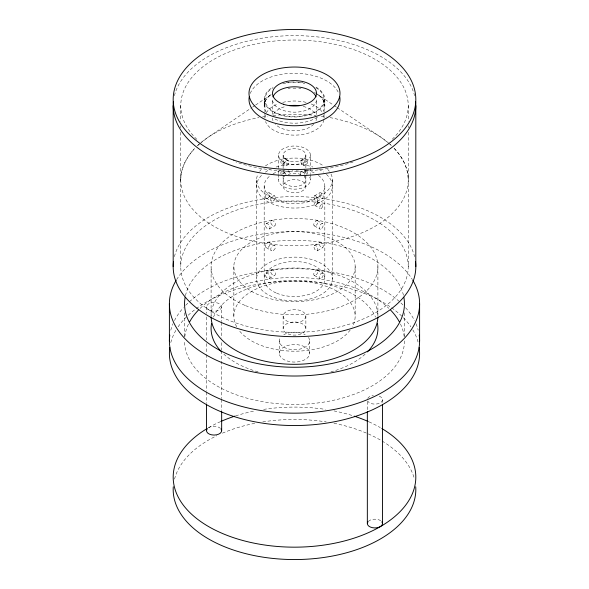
<?xml version="1.0" encoding="UTF-8"?>
<svg xmlns="http://www.w3.org/2000/svg" width="589" height="589" viewBox="0 0 589 589"><rect width="100%" height="100%" fill="white"/><g stroke="black" fill="none" stroke-linecap="round" stroke-linejoin="round"><path stroke-width="0.44" stroke-dasharray="2.94 2.21" d="M324.826 99.489L324.826 106.013C324.878 101.065 321.461 96.868 317.471 94.306M180.771 179.969C180.83 167.961 186.72 156.637 195.033 148.229M197.529 145.66L199.391 144.055M200.01 143.517L208.02 137.325L251.834 107.603M252.593 107.095L254.853 105.556M255.611 105.041L271.477 94.284C267.384 97.03 263.776 101.485 264.218 106.69L264.174 99.489M281.829 171.406L285.083 169.522M300.883 160.399L304.138 158.522M303.917 165.656L307.171 163.771M266.221 223.746L271.595 220.647M314.379 195.946L319.746 192.846M269.254 229.003L274.621 225.904M317.405 201.202L322.779 198.095M266.221 273.274L271.595 270.174M314.379 245.473L319.746 242.373M269.254 278.531L274.621 275.431M317.405 250.73L322.779 247.623M284.862 158.522L288.117 160.399M303.917 169.522L307.171 171.406M281.829 163.771L285.083 165.656M317.051 201.504L322.419 204.604M314.776 205.451L320.144 208.543M269.254 192.846L274.621 195.946M317.405 220.647L322.779 223.746M266.221 198.095L271.595 201.202M314.379 225.904L319.746 229.003M269.254 242.373L274.621 245.473M317.405 270.174L322.779 273.274M266.221 247.623L271.595 250.73M314.379 275.431L319.746 278.531M316.749 93.784L333.374 105.056M334.132 105.564L336.4 107.102M337.151 107.618L380.98 137.325L387.753 142.45M388.372 142.98L391.471 145.66M393.967 148.229C402.28 156.637 408.17 167.961 408.229 179.969M408.229 105.681L408.229 121.319M408.229 125.855L408.229 127.754M408.229 132.275L408.229 266.64A113.729 65.659 0 0 1 237.632 323.508A113.729 65.659 0 0 1 237.632 209.78A113.729 65.659 0 0 1 408.229 266.64M404.444 312.847L404.444 336.4M382.504 399.74L382.504 402.493M377.902 266.64L377.902 316.168A83.402 48.151 0 0 0 294.5 268.017A83.402 48.151 0 0 0 211.098 316.168L211.098 266.64M367.337 401.58L367.337 410.747M355.16 266.64A60.66 35.023 0 0 1 264.174 296.966A60.66 35.023 0 0 1 264.174 236.314A60.66 35.023 0 0 1 355.16 266.64L355.16 316.168M332.41 179.969L332.41 279.024A37.91 21.889 0 0 1 275.542 297.975A37.91 21.889 0 0 1 275.542 260.066A37.91 21.889 0 0 1 332.41 279.024M324.826 186.161L324.826 279.024M324.068 99.489L324.068 111.873M324.068 112.757L324.068 118.065A29.568 17.074 0 0 0 323.442 114.56M316.492 114.524L316.492 99.489A21.992 12.693 0 0 1 294.5 112.182A21.992 12.693 0 0 1 272.508 99.489L272.508 114.524M310.425 155.209A15.925 9.196 0 0 1 286.541 163.168A15.925 9.196 0 0 1 286.541 147.243A15.925 9.196 0 0 1 310.425 155.209L310.425 173.549M310.425 174.469L310.425 179.969M309.667 340.928L309.667 353.312A15.167 8.754 0 0 1 286.917 360.895A15.167 8.754 0 0 1 286.917 345.728A15.167 8.754 0 0 1 309.667 353.312M305.875 155.209A11.375 6.567 0 0 1 288.816 160.893A11.375 6.567 0 0 1 288.816 149.518A11.375 6.567 0 0 1 305.875 155.209L305.875 186.161A11.375 6.567 0 0 1 288.816 191.845A11.375 6.567 0 0 1 288.816 180.477A11.375 6.567 0 0 1 305.875 186.161M305.875 316.168A11.375 6.567 0 0 1 288.816 321.852A11.375 6.567 0 0 1 288.816 310.484A11.375 6.567 0 0 1 305.875 316.168L305.875 328.552A11.375 6.567 0 0 1 288.816 334.235A11.375 6.567 0 0 1 288.816 322.86A11.375 6.567 0 0 1 305.875 328.552M283.125 155.209L283.125 186.161M283.125 316.168L283.125 328.552M279.333 340.928L279.333 353.312M278.575 155.209L278.575 173.549M278.575 174.469L278.575 179.969M264.932 99.489L264.932 111.873M264.932 112.757L264.932 118.065A29.568 17.074 0 0 1 265.558 114.56M264.174 186.161L264.174 279.024M256.59 179.969L256.59 279.024M233.84 266.64L233.84 316.168M221.663 306.884A7.583 4.381 0 0 1 210.288 310.675A7.583 4.381 0 0 1 210.288 303.092A7.583 4.381 0 0 1 221.663 306.884L221.663 321.557M221.663 322.477L221.663 338.064M221.663 342.651L221.663 349.991M221.663 350.904L221.663 398.598M221.663 399.511L221.663 410.518M206.496 306.884L206.496 313.304M206.496 316.97L206.496 339.897M206.496 343.571L206.496 353.658M206.496 354.578L206.496 391.258M206.496 392.178L206.496 403.185M184.556 312.847L184.556 336.4M180.771 105.681L180.771 121.319M180.771 125.855L180.771 127.754M180.771 132.275L180.771 266.64M174.418 256.671A121.312 70.039 0 0 1 294.5 196.601A121.312 70.039 0 0 1 414.582 256.671M174.418 95.712A121.312 70.039 0 0 1 294.5 35.642A121.312 70.039 0 0 1 414.582 95.712M196.866 139.357A113.729 65.659 0 0 1 220.963 55.594A113.729 65.659 0 0 1 368.037 55.594A113.729 65.659 0 0 1 392.134 139.357M353.113 161.953A113.729 65.659 0 0 1 235.887 161.953M394.321 148.502A113.729 65.659 0 0 1 294.5 245.635A113.729 65.659 0 0 1 194.679 148.502M197.587 145.601A113.729 65.659 0 0 1 259.013 117.586M262.458 116.968A113.729 65.659 0 0 1 267.686 116.158M272.972 115.496A113.729 65.659 0 0 1 316.028 115.496M321.314 116.158A113.729 65.659 0 0 1 326.542 116.968M329.987 117.586A113.729 65.659 0 0 1 388.254 142.796M390.176 144.467A113.729 65.659 0 0 1 391.413 145.601M314.364 92.451A30.326 17.508 0 0 1 322.919 111.8M317.419 117.145A30.326 17.508 0 0 1 273.053 118.065M266.081 111.8A30.326 17.508 0 0 1 271.581 94.211M288.05 88.571A30.326 17.508 0 0 1 290.186 88.35M293.057 88.188A30.326 17.508 0 0 1 295.943 88.188M298.814 88.35A30.326 17.508 0 0 1 300.95 88.571M315.947 87.106A30.326 17.508 0 0 1 315.947 111.873A30.326 17.508 0 0 1 273.053 111.873A30.326 17.508 0 0 1 273.053 87.106M286.04 82.674A30.326 17.508 0 0 1 302.96 82.674M323.913 119.825A29.568 17.074 0 0 1 296.024 135.109A29.568 17.074 0 0 1 265.558 121.562M266.324 112.882A29.568 17.074 0 0 1 277.743 103.995M282.757 102.398A29.568 17.074 0 0 1 306.243 102.398M311.257 103.995A29.568 17.074 0 0 1 322.676 112.882M316.028 87.783A29.568 17.074 0 0 1 315.196 111.682A29.568 17.074 0 0 1 273.804 111.682A29.568 17.074 0 0 1 272.972 87.783M282.757 83.822A29.568 17.074 0 0 1 304.874 83.505M316.492 118.065A21.992 12.693 0 0 1 316.021 120.664M313.723 124.22A21.992 12.693 0 0 1 294.5 130.758A21.992 12.693 0 0 1 275.277 124.22M272.979 120.664A21.992 12.693 0 0 1 272.508 118.065M273.546 114.214A21.992 12.693 0 0 1 285.768 106.41M303.232 106.41A21.992 12.693 0 0 1 315.454 114.214M250.222 93.452A45.493 26.262 0 0 1 294.5 73.227A45.493 26.262 0 0 1 338.778 93.452M309.674 177.179A15.925 9.196 0 0 1 294.5 189.165A15.925 9.196 0 0 1 279.326 177.179M282.278 174.079A15.925 9.196 0 0 1 292.858 170.825M296.142 170.825A15.925 9.196 0 0 1 306.722 174.079M304.447 176.781A11.375 6.567 0 0 1 294.5 186.536A11.375 6.567 0 0 1 284.553 176.781M288.058 174.558A11.375 6.567 0 0 1 300.942 174.558M326.409 174.344A37.91 21.889 0 0 1 319.319 202.704A37.91 21.889 0 0 1 269.681 202.704A37.91 21.889 0 0 1 262.591 174.344M265.396 172.135A37.91 21.889 0 0 1 270.211 169.36M276.101 167.026A37.91 21.889 0 0 1 312.899 167.026M318.789 169.36A37.91 21.889 0 0 1 323.604 172.135M318.377 175.367A30.326 17.508 0 0 1 315.063 199.03A30.326 17.508 0 0 1 273.937 199.03A30.326 17.508 0 0 1 270.623 175.367M273.053 173.777A30.326 17.508 0 0 1 282.455 170.088M306.545 170.088A30.326 17.508 0 0 1 315.947 173.777M330.996 174.042A37.91 21.889 0 0 1 294.5 201.858A37.91 21.889 0 0 1 258.004 174.042M259.705 171.274A37.91 21.889 0 0 1 261.354 169.352M265.396 165.943A37.91 21.889 0 0 1 323.604 165.943M327.646 169.352A37.91 21.889 0 0 1 329.295 171.274M284.73 176.619A3.019 2.054 49.1 0 1 283.552 176.567M281.262 174.602A3.019 2.054 49.1 0 1 282.381 171.384A3.019 2.054 49.1 0 1 285.812 174.506M304.123 174.373A3.019 1.369 -69 0 1 306.508 171.171A3.019 1.369 -69 0 1 306.979 174.396M305.441 176.656A3.019 1.369 -69 0 1 304.27 176.619M287.992 170.515A3.004 2.142 44 0 1 288.426 174.506M286.158 174.425A3.004 2.142 44 0 1 284.568 169.941M304.403 169.912A3.004 1.215 -48.2 0 1 302.643 173.608M300.581 174.499A3.004 1.215 -48.2 0 1 301.605 171.215M368.294 521.434A7.583 4.381 0 0 1 374.921 519.181A7.583 4.381 0 0 1 381.547 521.434M379.22 396.139A7.583 4.381 0 0 1 379.441 403.259A7.583 4.381 0 0 1 367.698 401.072M367.698 398.414A7.583 4.381 0 0 1 373.367 395.462M174.535 479.1A121.312 70.039 0 0 1 216.774 435.735M222.421 433.173A121.312 70.039 0 0 1 255.037 423.277M262.775 421.908A121.312 70.039 0 0 1 326.225 421.908M333.963 423.277A121.312 70.039 0 0 1 414.465 479.1M208.72 427.599A121.312 70.039 0 0 1 219.969 421.864M235.629 415.886A121.312 70.039 0 0 1 255.037 410.901M263.629 409.392A121.312 70.039 0 0 1 325.371 409.392M333.963 410.901A121.312 70.039 0 0 1 353.371 415.886M369.031 421.864A121.312 70.039 0 0 1 380.28 427.599M208.256 427.894A7.583 4.381 0 0 1 220.33 428.218M170.788 330.193A125.104 72.226 0 0 1 172.989 323.744M174.462 320.585A125.104 72.226 0 0 1 183.37 307.76M185.697 305.279A125.104 72.226 0 0 1 294.5 268.702A125.104 72.226 0 0 1 403.303 305.279M405.63 307.76A125.104 72.226 0 0 1 414.538 320.585M416.011 323.744A125.104 72.226 0 0 1 418.212 330.193M176.626 279.591A125.104 72.226 0 0 1 294.5 231.558A125.104 72.226 0 0 1 412.374 279.591M404.444 340.928A109.944 63.472 0 0 1 294.5 404.407A109.944 63.472 0 0 1 184.556 340.928M184.791 336.827A109.944 63.472 0 0 1 188.546 324.002M200.12 308.378A109.944 63.472 0 0 1 388.88 308.378M400.454 324.002A109.944 63.472 0 0 1 404.209 336.827M185.476 295.612A109.944 63.472 0 0 1 294.5 240.312A109.944 63.472 0 0 1 403.524 295.612M170.788 342.577A125.104 72.226 0 0 1 176.163 329.877M178.092 326.858A125.104 72.226 0 0 1 294.5 281.086A125.104 72.226 0 0 1 410.908 326.858M412.837 329.877A125.104 72.226 0 0 1 418.212 342.577M308.415 337.453A15.167 8.754 0 0 1 294.5 349.689A15.167 8.754 0 0 1 280.585 337.453M283.78 334.743A15.167 8.754 0 0 1 305.22 334.743M236.704 326.792A60.66 35.023 0 0 1 294.5 281.144A60.66 35.023 0 0 1 352.296 326.792M350.168 330.076A60.66 35.023 0 0 1 294.5 351.191A60.66 35.023 0 0 1 238.832 330.076M365.106 354.18A83.402 48.151 0 0 1 330.937 371.865M258.063 371.865A83.402 48.151 0 0 1 223.894 354.18M213.49 317.088A83.402 48.151 0 0 1 294.5 280.393A83.402 48.151 0 0 1 375.51 317.088M276.705 293.204A30.326 17.508 0 0 0 324.664 280.828A30.326 17.508 0 0 0 282.131 263.033A30.326 17.508 0 0 0 276.705 293.204M303.998 160.039A3.019 1.369 68.9 0 0 306.678 163.985A3.019 1.369 68.9 0 0 306.295 159.42A3.019 1.369 68.9 0 0 303.998 160.039M283.677 163.462A3.019 2.054 -49.1 0 0 285.334 158.875A3.019 2.054 -49.1 0 0 281.019 161.106A3.019 2.054 -49.1 0 0 283.677 163.462M300.95 161.857A3.004 1.193 72.2 0 0 303.291 165.899A3.004 1.193 72.2 0 0 302.952 161.334A3.004 1.193 72.2 0 0 300.95 161.857M286.703 165.45A3.004 2.142 -44 0 0 288.831 161.011A3.004 2.142 -44 0 0 284.281 162.63A3.004 2.142 -44 0 0 286.703 165.45M319.341 194.657A3.033 1.598 63.9 0 0 322.566 198.213A3.033 1.598 63.9 0 0 321.888 193.553A3.033 1.598 63.9 0 0 319.341 194.657M265.514 225.985A3.033 1.885 55.7 0 0 269.409 228.907A3.033 1.885 55.7 0 0 268.282 224.24A3.033 1.885 55.7 0 0 265.514 225.985M268.179 197.683A3.033 1.885 -55.7 0 0 269.482 192.993A3.033 1.885 -55.7 0 0 265.551 195.732A3.033 1.885 -55.7 0 0 268.179 197.683M321.837 228.355A3.033 1.598 -63.9 0 0 322.603 223.658A3.033 1.598 -63.9 0 0 319.356 227.118A3.033 1.598 -63.9 0 0 321.837 228.355M314.011 197.661A3.026 1.561 64.9 0 0 317.118 201.342A3.026 1.561 64.9 0 0 316.551 196.719A3.026 1.561 64.9 0 0 314.011 197.661M270.874 222.988A3.026 1.922 54.6 0 0 274.857 225.749A3.026 1.922 54.6 0 0 273.598 221.081A3.026 1.922 54.6 0 0 270.874 222.988M273.48 200.842A3.026 1.922 -54.6 0 0 274.93 196.159A3.026 1.922 -54.6 0 0 270.911 198.729A3.026 1.922 -54.6 0 0 273.48 200.842M316.102 225.315A3.026 1.561 -55.1 0 0 317.64 220.801A3.026 1.561 -55.1 0 0 313.93 223.702A3.026 1.561 -55.1 0 0 316.102 225.315M265.514 275.512A3.033 1.885 55.7 0 0 269.409 278.428A3.033 1.885 55.7 0 0 268.282 273.767A3.033 1.885 55.7 0 0 265.514 275.512M319.341 244.185A3.033 1.598 63.9 0 0 322.566 247.733A3.033 1.598 63.9 0 0 321.888 243.073A3.033 1.598 63.9 0 0 319.341 244.185M268.179 247.211A3.033 1.885 -55.7 0 0 269.482 242.521A3.033 1.885 -55.7 0 0 265.551 245.26A3.033 1.885 -55.7 0 0 268.179 247.211M321.837 277.875A3.033 1.598 -63.9 0 0 322.603 273.186A3.033 1.598 -63.9 0 0 319.356 276.646A3.033 1.598 -63.9 0 0 321.837 277.875M270.874 272.516A3.026 1.922 54.6 0 0 274.857 275.277A3.026 1.922 54.6 0 0 273.598 270.609A3.026 1.922 54.6 0 0 270.874 272.516M314.011 247.189A3.026 1.561 64.9 0 0 317.118 250.87A3.026 1.561 64.9 0 0 316.551 246.239A3.026 1.561 64.9 0 0 314.011 247.189M273.48 250.369A3.026 1.922 -54.6 0 0 274.93 245.679A3.026 1.922 -54.6 0 0 270.911 248.256A3.026 1.922 -54.6 0 0 273.48 250.369M316.102 274.842A3.026 1.561 -55.1 0 0 317.64 270.329A3.026 1.561 -55.1 0 0 313.93 273.23A3.026 1.561 -55.1 0 0 316.102 274.842M321.682 208.101A2.275 1.23 -63 0 0 322.338 204.56A2.275 1.23 -63 0 0 319.827 207.063A2.275 1.23 -63 0 0 321.682 208.101M316.146 205.009A2.275 1.207 -56.3 0 0 317.184 201.593A2.275 1.207 -56.3 0 0 314.416 203.831A2.275 1.207 -56.3 0 0 316.146 205.009M245.561 305.632A83.402 48.151 0 0 0 377.461 271.617A83.402 48.151 0 0 0 260.478 222.679A83.402 48.151 0 0 0 245.561 305.632"/><path stroke-width="0.88" d="M419.604 303.784L419.604 340.928M415.812 105.681L415.812 266.64M382.504 404.326L382.504 523.562M367.337 411.667L367.337 523.562M221.663 411.439L221.663 430.699M206.496 404.098L206.496 430.699M173.188 105.681L173.188 266.64M169.396 303.784L169.396 340.928M415.503 261.641A121.312 70.039 0 0 1 294.5 336.68A121.312 70.039 0 0 1 173.497 261.641M415.598 101.514A121.312 70.039 0 0 1 294.5 175.721A121.312 70.039 0 0 1 173.402 101.514M289.994 105.637A21.992 12.693 0 0 1 299.006 105.637M272.979 96.89A21.992 12.693 0 0 1 294.5 86.797A21.992 12.693 0 0 1 316.021 96.89M339.75 96.78A45.493 26.262 0 0 1 294.5 125.752A45.493 26.262 0 0 1 249.25 96.78M381.878 521.817A7.583 4.381 0 0 1 374.921 527.935A7.583 4.381 0 0 1 367.963 521.817M381.812 428.505A121.312 70.039 0 0 1 379.765 526.949A121.312 70.039 0 0 1 209.235 526.949A121.312 70.039 0 0 1 207.188 428.505M220.779 421.503A121.312 70.039 0 0 1 234.79 416.158M354.21 416.158A121.312 70.039 0 0 1 368.221 421.503M415.724 486.794A121.312 70.039 0 0 1 294.5 559.55A121.312 70.039 0 0 1 173.276 486.794M221.037 428.961A7.583 4.381 0 0 1 214.079 435.072A7.583 4.381 0 0 1 207.122 428.961M419.199 335.126A125.104 72.226 0 0 1 294.5 413.161A125.104 72.226 0 0 1 169.801 335.126M412.837 280.349A125.104 72.226 0 0 1 294.5 376.018A125.104 72.226 0 0 1 176.163 280.349M189.739 321.675A109.944 63.472 0 0 1 198.368 310.131M390.632 310.131A109.944 63.472 0 0 1 399.261 321.675M403.855 297.231A109.944 63.472 0 0 1 294.5 367.256A109.944 63.472 0 0 1 185.145 297.231M419.199 347.503A125.104 72.226 0 0 1 294.5 425.538A125.104 72.226 0 0 1 169.801 347.503M377.888 317A83.402 48.151 0 0 1 294.5 364.319A83.402 48.151 0 0 1 211.112 317M377.461 323.575A83.402 48.151 0 0 1 367.426 351.913M221.574 351.913A83.402 48.151 0 0 1 211.539 323.575M233.84 160.149A121.312 70.039 0 0 0 415.812 99.489A121.312 70.039 0 0 0 233.84 38.837A121.312 70.039 0 0 0 233.84 160.149M267.804 114.568A45.493 26.262 0 0 0 339.75 96.014A45.493 26.262 0 0 0 275.947 69.318A45.493 26.262 0 0 0 267.804 114.568M283.508 104.29A21.992 12.693 0 0 0 316.492 93.298A21.992 12.693 0 0 0 283.508 82.305A21.992 12.693 0 0 0 283.508 104.29"/></g></svg>
